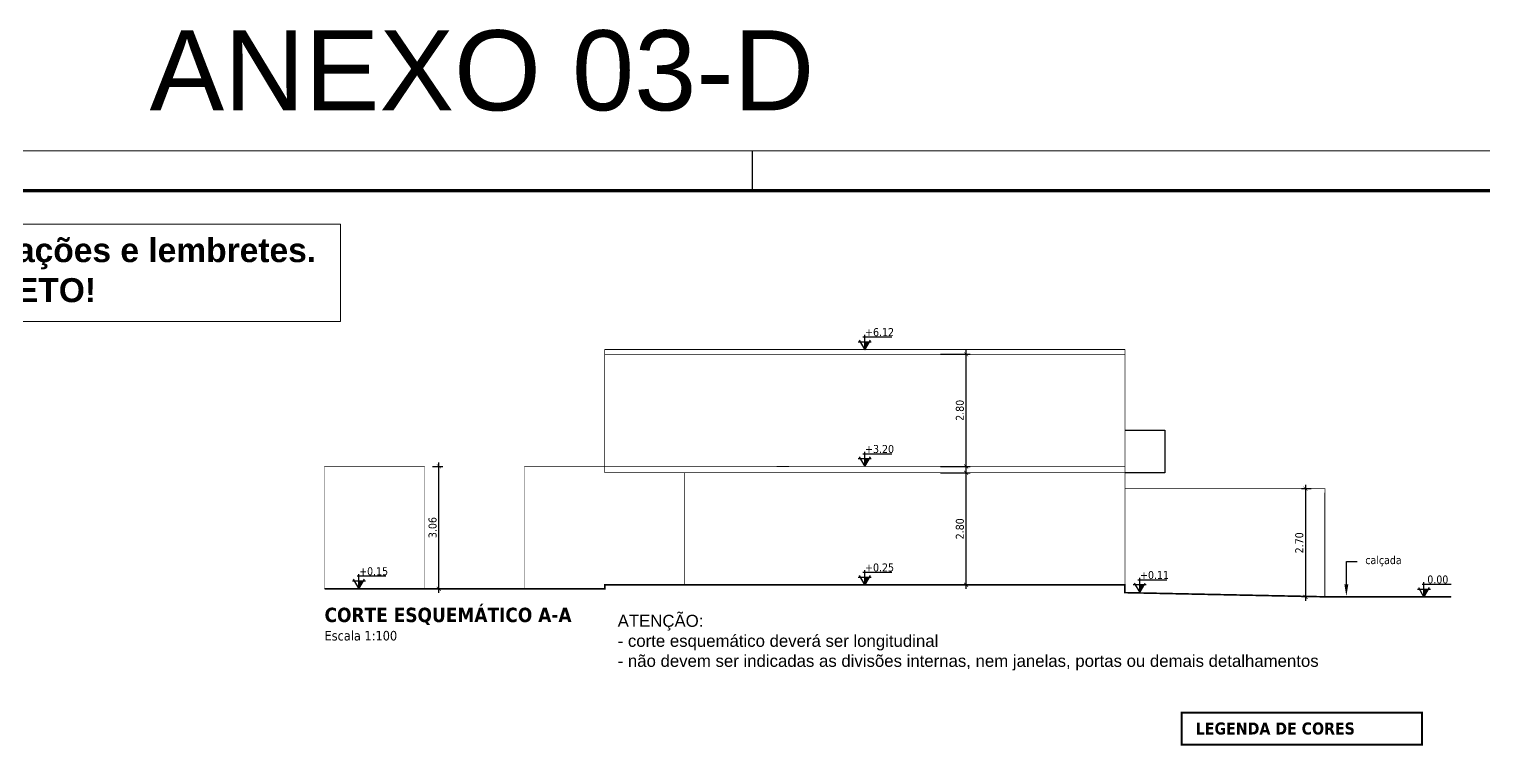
# Model space of a CAD drawing. Extents: x 1213.3 to 1311.5, y 1171.4 to 1217.5.
# Drawn here: x 1248.2 to 1284.56, y 1199.53 to 1217.51 of the extents above; entities that cross this region are included whole.
import ezdxf
from ezdxf import colors
from ezdxf.entities.mleader import LeaderData, LeaderLine
from ezdxf.enums import TextEntityAlignment as Align
from ezdxf.math import Vec2, Vec3

# ---------------------------------------------------------------- set-up
doc = ezdxf.new("R2010")
doc.units = 0
doc.layers.add('Observações - NÃO PLOTAR', color=200, linetype='Continuous', plot=False)
doc.styles.add('_arial decreto', font='arial.ttf')
doc.styles.add('_tahoma decreto', font='tahoma.ttf')
doc.dimstyles.new('100 COM LINHAS DECRETO', dxfattribs={"dimtxt": 0.2, "dimasz": 0.1, "dimexe": 0.1, "dimexo": 0.2, "dimgap": 0.05, "dimtad": 1, "dimzin": 4, "dimdsep": 46, "dimtxsty": '_tahoma decreto', "dimblk": 'ARCHTICK', "dimcen": 2, "dimdle": 0.1, "dimazin": 0, "dimtfac": 1, "dimtofl": 0, "dimtmove": 2, "dimatfit": 3, "dimldrblk": 'OPEN30', "dimfxl": 1, "dimtolj": 1, "dimtzin": 0, "dimarcsym": 0})

# ---------------------------------------------------------------- blocks, each defined once
blk = doc.blocks.new('_ArchTick')
at = {"color": 0, "linetype": 'ByBlock', "const_width": 0.15}
blk.add_lwpolyline([(-0.5, -0.5), (0.5, 0.5)], dxfattribs=at)
blk = doc.blocks.new('*D46')
at = {"color": 0, "lineweight": -2, "transparency": 16777216}
for p, q in [((1270.979, 1206.426), (1271.719, 1206.426)), ((1271.619, 1203.526), (1271.619, 1206.526)), ((1270.978, 1203.626), (1271.719, 1203.626))]:
    blk.add_line(p, q, dxfattribs=at)
at = {"layer": 'Defpoints', "color": 0, "ltscale": 2, "transparency": 16777216}
for p in [(1270.779, 1206.426), (1271.619, 1206.426), (1270.778, 1203.626)]:
    blk.add_point(p, dxfattribs=at)
at = {"color": 0, "lineweight": -2, "ltscale": 2, "transparency": 16777216, "xscale": 0.1, "yscale": 0.1, "zscale": 0.1}
for p, rotation in [((1271.619, 1206.426), 90), ((1271.619, 1203.626), 270)]:
    blk.add_blockref('_ArchTick', p, dxfattribs=dict(at, rotation=rotation))
at = {"color": 0, "ltscale": 2, "transparency": 16777216, "insert": (1271.464, 1205.026), "char_height": 0.2, "attachment_point": 5, "rotation": 90, "style": '_tahoma decreto'}
blk.add_mtext('\\A1;2.80', dxfattribs=at)
blk = doc.blocks.new('_Open30')
at = {"color": 0, "linetype": 'ByBlock', "lineweight": -2}
for p, q in [((-1, 0.27), (0, 0)), ((0, 0), (-1, -0.27)), ((0, 0), (-1, 0))]:
    blk.add_line(p, q, dxfattribs=at)
blk = doc.blocks.new('*D47')
at = {"color": 0, "lineweight": -2, "transparency": 16777216}
for p, q in [((1270.979, 1209.386), (1271.719, 1209.386)), ((1271.619, 1206.486), (1271.619, 1209.486)), ((1270.979, 1206.586), (1271.719, 1206.586))]:
    blk.add_line(p, q, dxfattribs=at)
at = {"layer": 'Defpoints', "color": 0, "ltscale": 2, "transparency": 16777216}
for p in [(1270.779, 1209.386), (1271.619, 1209.386), (1270.779, 1206.586)]:
    blk.add_point(p, dxfattribs=at)
at = {"color": 0, "lineweight": -2, "ltscale": 2, "transparency": 16777216, "xscale": 0.1, "yscale": 0.1, "zscale": 0.1}
for p, rotation in [((1271.619, 1209.386), 90), ((1271.619, 1206.586), 270)]:
    blk.add_blockref('_ArchTick', p, dxfattribs=dict(at, rotation=rotation))
at = {"color": 0, "ltscale": 2, "transparency": 16777216, "insert": (1271.464, 1207.986), "char_height": 0.2, "attachment_point": 5, "rotation": 90, "style": '_tahoma decreto'}
blk.add_mtext('\\A1;2.80', dxfattribs=at)
blk = doc.blocks.new('*D48')
at = {"color": 0, "lineweight": -2, "transparency": 16777216}
for p, q in [((1258.442, 1203.426), (1258.442, 1206.686)), ((1258.285, 1206.586), (1258.542, 1206.586)), ((1258.285, 1203.526), (1258.542, 1203.526))]:
    blk.add_line(p, q, dxfattribs=at)
at = {"layer": 'Defpoints', "color": 0, "ltscale": 2, "transparency": 16777216}
for p in [(1258.085, 1206.586), (1258.442, 1206.586), (1258.085, 1203.526)]:
    blk.add_point(p, dxfattribs=at)
at = {"color": 0, "lineweight": -2, "ltscale": 2, "transparency": 16777216, "xscale": 0.1, "yscale": 0.1, "zscale": 0.1}
for p, rotation in [((1258.442, 1206.586), 90), ((1258.442, 1203.526), 270)]:
    blk.add_blockref('_ArchTick', p, dxfattribs=dict(at, rotation=rotation))
at = {"color": 0, "ltscale": 2, "transparency": 16777216, "insert": (1258.288, 1205.056), "char_height": 0.2, "attachment_point": 5, "rotation": 90, "style": '_tahoma decreto'}
blk.add_mtext('\\A1;3.06', dxfattribs=at)
blk = doc.blocks.new('*D49')
at = {"color": 0, "lineweight": -2, "transparency": 16777216}
for p, q in [((1280.238, 1206.026), (1280.001, 1206.026)), ((1280.101, 1206.126), (1280.101, 1203.226)), ((1280.388, 1203.326), (1280.001, 1203.326))]:
    blk.add_line(p, q, dxfattribs=at)
at = {"layer": 'Defpoints', "color": 0, "ltscale": 2, "transparency": 16777216}
for p in [(1280.438, 1206.026), (1280.101, 1203.326), (1280.588, 1203.326)]:
    blk.add_point(p, dxfattribs=at)
at = {"color": 0, "lineweight": -2, "ltscale": 2, "transparency": 16777216, "xscale": 0.1, "yscale": 0.1, "zscale": 0.1}
for p, rotation in [((1280.101, 1206.026), 90), ((1280.101, 1203.326), 270)]:
    blk.add_blockref('_ArchTick', p, dxfattribs=dict(at, rotation=rotation))
at = {"color": 0, "ltscale": 2, "transparency": 16777216, "insert": (1279.946, 1204.676), "char_height": 0.2, "attachment_point": 5, "rotation": 90, "style": '_tahoma decreto'}
blk.add_mtext('\\A1;2.70', dxfattribs=at)
blk = doc.blocks.new('NÃO PLOTAR')
at = {"layer": 'Observações - NÃO PLOTAR', "color": 200, "linetype": 'Continuous', "lineweight": 0}
blk.add_lwpolyline([(1226.798, 1212.637), (1255.987, 1212.637), (1255.987, 1210.202), (1226.798, 1210.202)], close=True, dxfattribs=at)
at = {"layer": 'Observações - NÃO PLOTAR', "color": 200, "linetype": 'Continuous', "lineweight": 0, "attachment_point": 4, "style": '_arial decreto'}
for s, insert, char_height, width in [('{\\fArial|b1|i0|c0|p34;ATENÇÃO: textos em ROXO sao meramente orientações e lembretes. \\P\\pxqc;NÃO PODEM CONSTAR EM PROJETO!}', (1227.664, 1211.484), 0.6, 28.87396), ('ATENÇÃO: \\P- corte esquemático deverá ser longitudinal\\P- não devem ser indicadas as divisões internas, nem janelas, portas ou demais detalhamentos', (1262.912, 1202.181), 0.3, 19.25082)]:
    blk.add_mtext(s, dxfattribs=dict(at, insert=insert, char_height=char_height, width=width))

msp = doc.modelspace()

# ---------------------------------------------------------------- hatches: boundary and pattern name
for points in [[(1269.2039, 1209.7004), (1269.0879, 1209.7004), (1269.0879, 1209.5004)], [(1269.2039, 1206.7804), (1269.0879, 1206.7804), (1269.0879, 1206.5804)], [(1256.5604, 1203.7263), (1256.4444, 1203.7263), (1256.4444, 1203.5263)], [(1269.2039, 1203.8204), (1269.0879, 1203.8204), (1269.0879, 1203.6204)], [(1276.074, 1203.6304), (1275.958, 1203.6304), (1275.958, 1203.4304)], [(1283.1767, 1203.5204), (1283.0607, 1203.5204), (1283.0607, 1203.3204)]]:
    msp.add_hatch(color=7).paths.add_polyline_path(points)

# ---------------------------------------------------------------- linework, layer by layer
at = {"color": 7}
for p, q in [((1266.271, 1214.4733), (1266.271, 1213.4733)), ((1268.9256, 1209.7004), (1269.2501, 1209.7004)), ((1269.0416, 1209.8227), (1269.7647, 1209.8227)), ((1269.0879, 1209.5004), (1269.0879, 1209.869)), ((1268.9256, 1206.7804), (1269.2501, 1206.7804)), ((1269.0416, 1206.9027), (1269.7647, 1206.9027)), ((1269.0879, 1206.5804), (1269.0879, 1206.949)), ((1256.2822, 1203.7263), (1256.6067, 1203.7263)), ((1256.3982, 1203.8486), (1257.1213, 1203.8486)), ((1256.4444, 1203.5263), (1256.4444, 1203.8949)), ((1268.9256, 1203.8204), (1269.2501, 1203.8204)), ((1269.0416, 1203.9427), (1269.7647, 1203.9427)), ((1269.0879, 1203.6204), (1269.0879, 1203.989)), ((1275.9118, 1203.7527), (1276.6348, 1203.7527)), ((1275.958, 1203.4304), (1275.958, 1203.799)), ((1275.7958, 1203.6304), (1276.1202, 1203.6304)), ((1282.8984, 1203.5204), (1283.2229, 1203.5204)), ((1283.0144, 1203.6427), (1283.7375, 1203.6427)), ((1283.0607, 1203.3204), (1283.0607, 1203.689))]:
    msp.add_line(p, q, dxfattribs=at)
at = {"color": 7, "linetype": 'Continuous', "lineweight": 0}
for p, q in [((1267.0357, 1209.5063), (1266.8857, 1209.5063)), ((1267.0357, 1209.5063), (1267.1857, 1209.5063)), ((1267.0357, 1206.5863), (1266.8857, 1206.5863)), ((1267.0357, 1206.5863), (1267.1857, 1206.5863)), ((1280.5875, 1205.9263), (1280.5875, 1203.3263)), ((1267.0357, 1203.6263), (1266.8857, 1203.6263)), ((1283.5875, 1203.3263), (1283.4375, 1203.3263)), ((1283.5875, 1203.3263), (1283.7375, 1203.3263))]:
    msp.add_line(p, q, dxfattribs=at)
at = {"color": 7, "lineweight": 9}
msp.add_lwpolyline([(1304.771, 1205.4733), (1304.771, 1214.4733), (1215.771, 1214.4733)], dxfattribs=at)
at = {"color": 7, "lineweight": 9, "const_width": 0.08}
msp.add_lwpolyline([(1216.771, 1176.4733), (1302.271, 1176.4733), (1302.271, 1204.4733), (1302.271, 1204.4733), (1302.271, 1213.4733), (1216.771, 1213.4733), (1216.771, 1176.4733), (1216.771, 1176.4733)], dxfattribs=at)
at = {"color": 7, "linetype": 'Continuous', "lineweight": 0, "const_width": 0.02}
for points in [[(1275.5875, 1209.5063), (1262.5882, 1209.5063)], [(1262.5882, 1209.5063), (1262.5883, 1206.4263)], [(1275.5875, 1203.6263), (1275.5875, 1209.5063)], [(1275.5875, 1209.3863), (1262.5882, 1209.3863)], [(1275.5875, 1206.5863), (1262.5882, 1206.5863)], [(1275.5875, 1206.4263), (1262.5882, 1206.4263)], [(1264.5881, 1203.6262), (1264.5883, 1206.4263)], [(1280.5875, 1203.3263), (1280.5875, 1206.0263), (1275.5875, 1206.0263)]]:
    msp.add_lwpolyline(points, dxfattribs=at)
at = {"color": 7}
for points in [[(1268.9487, 1209.7404), (1269.0879, 1209.5004), (1269.2271, 1209.7404)], [(1275.5875, 1207.4863), (1276.5875, 1207.4863), (1276.5875, 1206.6038)], [(1268.9487, 1206.8204), (1269.0879, 1206.5804), (1269.2271, 1206.8204)], [(1276.5875, 1206.6038), (1276.5875, 1206.4263), (1275.5875, 1206.4263)], [(1256.3052, 1203.7663), (1256.4444, 1203.5263), (1256.5836, 1203.7663)], [(1268.9487, 1203.8604), (1269.0879, 1203.6204), (1269.2271, 1203.8604)], [(1275.8188, 1203.6704), (1275.958, 1203.4304), (1276.0972, 1203.6704)], [(1282.9215, 1203.5604), (1283.0607, 1203.3204), (1283.1999, 1203.5604)]]:
    msp.add_lwpolyline(points, dxfattribs=at)
at = {"color": 7, "const_width": 0.01}
msp.add_lwpolyline([(1255.5875, 1206.5863), (1258.0846, 1206.5863), (1258.0846, 1203.5263), (1255.5875, 1203.5263)], close=True, dxfattribs=at)
at = {"color": 7}
for points, const_width in [([(1260.5846, 1203.5263), (1260.5846, 1206.5863), (1262.5882, 1206.5863)], 0.01), ([(1255.5875, 1203.5263), (1262.5882, 1203.5263), (1262.5882, 1203.6263), (1275.5875, 1203.6263), (1275.5875, 1203.4304), (1280.5875, 1203.3263), (1283.7375, 1203.3263)], 0.04)]:
    msp.add_lwpolyline(points, dxfattribs=dict(at, const_width=const_width))
at = {"color": 7, "lineweight": 9, "const_width": 0.05}
msp.add_lwpolyline([(1277.0089, 1199.6328), (1283.0089, 1199.6328), (1283.0089, 1200.4328), (1277.0089, 1200.4328)], close=True, dxfattribs=at)

# ---------------------------------------------------------------- block references
at = {"layer": 'Observações - NÃO PLOTAR', "ltscale": 2}
msp.add_blockref('NÃO PLOTAR', (0, 0), dxfattribs=at)

# ---------------------------------------------------------------- texts
at = {"ltscale": 2, "style": '_arial decreto'}
msp.add_text('ANEXO 03-D', height=2, dxfattribs=at).set_placement((1259.521, 1215.4811), align=Align.CENTER)
at = {"color": 7, "linetype": 'Continuous', "lineweight": 0, "style": '_tahoma decreto'}
for s, insert, char_height, attachment_point in [('\\pxql;+6.12', (1269.0962, 1209.836), 0.2, 7), ('\\pxql;+3.20', (1269.0962, 1206.916), 0.2, 7), ('\\pxql;+0.15', (1256.4528, 1203.8618), 0.2, 7), ('\\pxql;+0.25', (1269.0962, 1203.956), 0.2, 7), ('\\pxql;+0.11', (1275.9664, 1203.766), 0.2, 7), ('\\pxql; 0.00', (1283.0691, 1203.656), 0.2, 7), ('{\\fTahoma|b1|i0|c0|p34;CORTE ESQUEMÁTICO A-A}', (1255.5875, 1202.6223), 0.36, 7), ('\\pxql;Escala 1:100', (1255.5875, 1202.2304), 0.24, 7), ('\\pxql;{\\fTahoma|b1|i0|c0|p34;LEGENDA DE CORES}', (1277.3589, 1200.0328), 0.3, 4)]:
    msp.add_mtext(s, dxfattribs=dict(at, insert=insert, char_height=char_height, attachment_point=attachment_point))

# ---------------------------------------------------------------- dimensions: what is measured, and where the dimension line sits
at = {"color": 7}
for base, p1, p2, picture, middle in [((1271.619, 1209.3863), (1270.7785, 1206.5863), (1270.7785, 1209.3863), '*D47', (1271.4644, 1207.9863)), ((1258.4418, 1206.5863), (1258.0846, 1203.5263), (1258.0846, 1206.5863), '*D48', (1258.2877, 1205.0563)), ((1271.619, 1206.4263), (1270.7784, 1203.6262), (1270.7785, 1206.4263), '*D46', (1271.4644, 1205.0262)), ((1280.1006, 1203.3263), (1280.4375, 1206.0263), (1280.5875, 1203.3263), '*D49', (1279.9465, 1204.6763))]:
    dim = msp.add_linear_dim(base=base, p1=p1, p2=p2, angle=90, dimstyle='100 COM LINHAS DECRETO', dxfattribs=at)
    dim.commit()
    dim.dimension.update_dxf_attribs({"geometry": picture, "text_midpoint": middle})

# ---------------------------------------------------------------- leaders
ml = msp.add_multileader_mtext('Standard', dxfattribs=at)
ml.set_content('{\\fTahoma|b0|i0|c0|p34;calçada}', color=7, style='_arial decreto')
ml.set_leader_properties(linetype='ByLayer', lineweight=-1)
ml.build(insert=Vec2(0, 0))
ml.multileader.update_dxf_attribs({"text_left_attachment_type": 2, "text_right_attachment_type": 2, "text_top_attachment_type": 0, "text_bottom_attachment_type": 0, "dogleg_length": 0.1, "arrow_head_size": 0.3})
ctx = ml.context
ctx.base_point, ctx.char_height, ctx.arrow_head_size, ctx.landing_gap_size, ctx.plane_origin = Vec3(1281.3947, 1204.2102), 0.2, 0.3, 0.2, Vec3(1283.9284, 1201.601)
ctx.left_attachment, ctx.right_attachment = 2, 2
notes = []
notes.append((ctx, [(0, (1, 1, 0), (1281.1213, 1204.2102), (1, 0), 0.2734, [(0, [(1281.1213, 1203.3392)], 256, [])])]))
ctx.mtext.insert, ctx.mtext.flow_direction = Vec3(1281.5947, 1204.3431), 5
for ctx, leaders in notes:
    for number, flags, end, landing, length, lines in leaders:
        leader = LeaderData()
        leader.index, (leader.has_last_leader_line, leader.has_dogleg_vector, leader.attachment_direction) = number, flags
        leader.last_leader_point, leader.dogleg_vector, leader.dogleg_length = Vec3(end), Vec3(landing), length
        for number, points, colour, breaks in lines:
            line = LeaderLine()
            line.index, line.vertices, line.color, line.breaks = number, Vec3.list(points), colors.encode_raw_color(colour), breaks
            leader.lines.append(line)
        ctx.leaders.append(leader)

doc.saveas('drawing.dxf')
